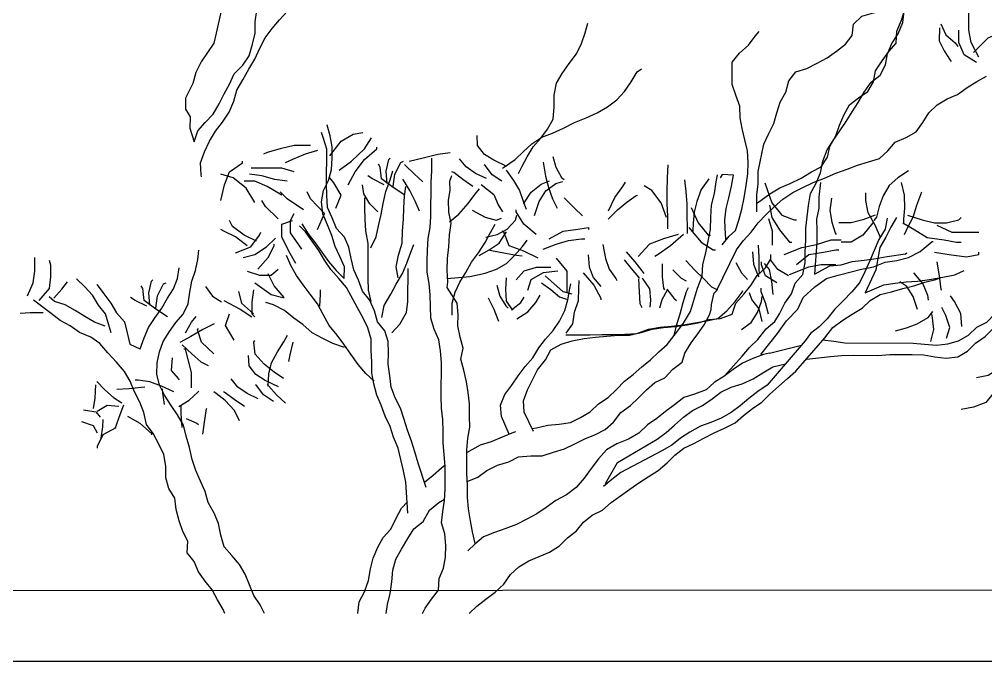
# Model space of a CAD drawing. Header units: inches. Extents: x 4350 to 28384, y -6772 to 993.
# Drawn here: x 18634.5 to 18689.5, y -1094.2 to -1057.7 of the extents above; entities that cross this region are included whole.
import ezdxf

# ---------------------------------------------------------------- set-up
doc = ezdxf.new("R2010")
doc.units = ezdxf.units.IN
doc.header["$MEASUREMENT"] = 0
doc.layers.add('ARREDI_attrezzature', color=7, linetype='Continuous')
doc.layers.add('VEGETAZIONE', color=94, linetype='Continuous')

msp = doc.modelspace()

# ---------------------------------------------------------------- linework, layer by layer
at = {"layer": 'ARREDI_attrezzature', "ltscale": 0.1}
msp.add_line((18857.703, -1090.056), (17991.478, -1090.571), dxfattribs=at)
at = {"layer": 'ARREDI_attrezzature'}
msp.add_line((18707.703, -1094.222), (17991.314, -1094.222), dxfattribs=at)
at = {"layer": 'VEGETAZIONE'}
for points in [[(18644.832, -1066.628), (18644.819, -1066.522), (18644.78, -1065.839), (18644.997, -1065.202), (18645.286, -1064.601), (18645.636, -1064.027), (18646.021, -1063.516), (18646.407, -1062.942), (18646.677, -1062.323), (18646.851, -1061.695), (18647.192, -1061.103), (18647.525, -1060.502), (18647.866, -1059.928), (18648.154, -1059.31), (18648.46, -1058.718), (18648.846, -1058.197), (18649.275, -1057.695), (18649.704, -1057.219), (18650.072, -1056.708), (18650.422, -1056.16), (18650.701, -1055.586), (18650.857, -1054.94), (18650.966, -1054.559)], [(18646.265, -1055.715), (18645.669, -1058.452), (18645.54, -1059.033), (18645.172, -1059.562), (18644.805, -1060.083), (18644.499, -1060.693), (18644.343, -1061.321), (18643.925, -1062.146), (18643.92, -1062.785), (18644.178, -1063.218), (18644.173, -1063.865), (18644.407, -1064.633), (18644.625, -1064.02), (18645.036, -1063.535), (18645.492, -1063.059), (18645.834, -1062.485), (18646.113, -1061.911), (18646.418, -1061.354), (18646.689, -1060.762), (18647.18, -1060.269), (18647.548, -1059.74), (18647.73, -1059.076), (18647.877, -1058.456), (18647.882, -1057.809), (18647.975, -1057.171)], [(18676.453, -1068.617), (18676.458, -1067.657), (18676.524, -1067.028), (18676.53, -1066.327), (18676.852, -1064.778), (18677.113, -1064.194), (18677.419, -1063.602), (18677.593, -1062.983), (18677.792, -1062.381), (18678.116, -1061.807), (18678.271, -1061.17), (18678.683, -1060.658), (18679.305, -1060.468), (18679.884, -1060.153), (18680.463, -1059.856), (18680.989, -1059.487), (18681.498, -1059.074), (18681.892, -1058.58), (18681.959, -1057.933), (18682.432, -1057.493), (18683.107, -1057.303), (18683.809, -1057.113), (18684.206, -1056.87)], [(18676.489, -1068.106), (18677.197, -1067.597), (18677.767, -1067.264), (18678.363, -1067.003), (18678.986, -1066.706), (18679.566, -1066.355), (18680.127, -1066.058), (18680.476, -1065.519), (18680.623, -1064.9), (18680.956, -1064.299), (18681.173, -1063.689), (18681.435, -1063.088), (18681.741, -1062.531), (18682.24, -1062.127), (18682.775, -1061.767), (18683.099, -1061.22), (18683.21, -1060.591), (18683.595, -1060.035), (18683.972, -1059.506), (18684.383, -1059.021), (18684.424, -1058.338), (18684.703, -1057.719), (18684.885, -1057.1), (18684.903, -1057.091)], [(18674.64, -1077.94), (18675.625, -1076.828), (18676.045, -1076.352), (18676.519, -1075.886), (18676.985, -1075.283), (18677.476, -1074.861), (18677.745, -1074.423), (18678.051, -1073.822), (18678.436, -1073.284), (18678.645, -1072.673), (18679.074, -1072.18), (18679.203, -1071.533), (18679.208, -1070.895), (18679.24, -1070.23), (18679.245, -1069.547), (18679.329, -1068.9), (18679.396, -1068.262), (18679.517, -1067.58), (18679.813, -1067.023), (18680.084, -1066.405), (18680.213, -1065.74), (18680.458, -1065.095), (18680.799, -1064.565), (18681.184, -1064.009), (18681.552, -1063.48), (18681.884, -1062.932), (18682.234, -1062.394), (18682.575, -1061.82), (18682.97, -1061.246), (18683.478, -1060.842), (18683.793, -1060.259), (18683.904, -1059.639), (18684.139, -1059.047), (18684.507, -1058.491), (18684.769, -1057.854), (18684.854, -1057.207)], [(18689.104, -1059.829), (18688.67, -1058.993), (18688.536, -1058.292), (18688.536, -1057.323)], [(18662.883, -1066.432), (18663.075, -1066.064), (18663.381, -1065.49), (18663.723, -1064.916), (18664.152, -1064.423), (18664.528, -1063.911), (18664.852, -1063.355), (18664.919, -1062.655), (18664.924, -1061.981), (18665.053, -1061.308), (18665.368, -1060.742), (18665.771, -1060.178), (18666.183, -1059.622), (18666.463, -1059.039), (18666.689, -1058.437), (18666.835, -1057.888)], [(18686.869, -1058.145), (18686.846, -1058.898), (18687.116, -1059.468), (18687.476, -1059.985), (18687.52, -1060.074)], [(18686.933, -1057.915), (18687.229, -1058.555), (18687.758, -1059.003), (18687.908, -1059.208)], [(18688.97, -1060.13), (18688.269, -1059.695), (18687.969, -1058.993), (18687.969, -1058.292)], [(18688.803, -1059.561), (18689.638, -1058.726), (18690.339, -1058.425), (18690.506, -1058.292)], [(18674.473, -1070.501), (18674.885, -1069.999), (18675.235, -1069.694), (18675.434, -1069.093), (18675.607, -1068.473), (18675.736, -1067.827), (18675.848, -1067.127), (18675.942, -1066.453), (18675.964, -1065.815), (18675.934, -1065.15), (18675.77, -1064.527), (18675.624, -1063.888), (18675.513, -1063.266), (18675.483, -1062.601), (18675.266, -1061.978), (18675.057, -1061.382), (18675.044, -1060.735), (18675.049, -1060.096), (18675.479, -1059.585), (18675.979, -1059.136), (18676.364, -1058.625), (18676.588, -1058.369)], [(18661.98, -1066.136), (18662.082, -1066.057), (18662.688, -1065.636), (18663.171, -1065.187), (18663.644, -1064.756), (18664.205, -1064.379), (18664.819, -1064.144), (18665.442, -1063.856), (18666.074, -1063.541), (18666.733, -1063.28), (18667.356, -1062.983), (18667.944, -1062.651), (18668.479, -1062.247), (18668.926, -1061.78), (18669.302, -1061.224), (18669.644, -1060.65), (18669.884, -1060.483)], [(18674.054, -1073.237), (18674.168, -1073.123), (18675.306, -1070.777), (18675.674, -1070.265), (18676.139, -1069.781), (18676.524, -1069.252), (18676.98, -1068.776), (18677.436, -1068.336), (18677.944, -1067.905), (18678.506, -1067.528), (18679.067, -1067.231), (18679.672, -1066.96), (18680.313, -1066.708), (18680.953, -1066.429), (18681.602, -1066.185), (18682.198, -1065.968), (18682.821, -1065.786), (18683.443, -1065.578), (18683.925, -1065.147), (18684.337, -1064.654), (18684.96, -1064.401), (18685.539, -1064.068), (18685.906, -1063.539), (18686.247, -1062.983), (18686.721, -1062.534), (18687.291, -1062.201), (18687.887, -1061.948), (18688.431, -1061.544), (18688.984, -1061.203), (18689.545, -1060.905)], [(18650.545, -1069.306), (18650.896, -1069.867), (18651.309, -1070.393), (18651.686, -1070.911), (18652.064, -1071.446), (18652.495, -1071.954), (18652.961, -1072.419), (18652.966, -1071.754), (18652.713, -1071.167), (18652.443, -1070.588), (18652.252, -1069.966), (18651.999, -1069.37), (18651.738, -1068.738), (18651.663, -1068.055), (18651.775, -1067.417), (18652.054, -1066.842), (18652.236, -1066.214), (18652.276, -1065.576), (18652.281, -1064.928), (18652.162, -1064.289), (18651.98, -1063.684), (18651.971, -1063.667)], [(18657.621, -1084.31), (18657.166, -1082.925), (18656.976, -1082.276), (18656.786, -1081.672), (18656.56, -1081.049), (18656.352, -1080.391), (18656.161, -1079.787), (18655.864, -1079.199), (18655.638, -1078.603), (18655.554, -1077.964), (18655.47, -1077.298), (18655.475, -1076.651), (18655.462, -1075.994), (18655.272, -1075.39), (18654.85, -1074.89), (18654.686, -1074.25), (18654.407, -1073.627), (18654.002, -1073.128), (18653.776, -1072.505), (18653.515, -1071.927), (18653.351, -1071.287), (18653.223, -1070.638), (18652.97, -1070.06), (18652.512, -1069.578), (18652.277, -1068.964), (18652.007, -1068.376), (18651.968, -1067.675), (18651.955, -1067.046), (18651.97, -1065.059), (18651.77, -1064.454), (18651.666, -1064.099)], [(18652.141, -1065.442), (18652.776, -1064.607), (18653.477, -1064.206), (18654.011, -1064.106)], [(18662.222, -1066.043), (18661.48, -1065.683), (18660.941, -1065.351), (18660.555, -1064.851), (18660.524, -1064.275)], [(18651.04, -1064.841), (18650.105, -1064.841), (18649.303, -1065.041), (18648.569, -1065.242), (18648.368, -1065.342)], [(18652.676, -1066.244), (18653.377, -1065.743), (18654.111, -1065.041), (18654.512, -1064.406)], [(18651.44, -1065.141), (18650.739, -1065.342), (18650.004, -1065.642), (18649.604, -1065.843)], [(18653.177, -1067.079), (18653.577, -1066.344), (18654.111, -1065.642), (18654.813, -1065.041), (18654.813, -1064.941)], [(18656.649, -1065.743), (18657.45, -1065.542), (18658.285, -1065.342), (18658.986, -1065.242)], [(18645.931, -1067.981), (18646.131, -1067.079), (18646.432, -1066.344), (18647.166, -1065.843), (18647.166, -1065.743)], [(18656.407, -1067.681), (18655.74, -1067.246), (18655.072, -1066.745), (18655.005, -1066.077), (18654.905, -1065.91)], [(18655.406, -1067.012), (18655.339, -1066.311), (18655.506, -1065.642), (18655.573, -1065.576)], [(18655.74, -1067.179), (18655.84, -1066.478), (18656.174, -1065.81), (18656.341, -1065.743)], [(18657.428, -1066.918), (18656.944, -1066.462), (18656.495, -1066.015), (18656.389, -1065.929)], [(18657.424, -1091.49), (18657.575, -1091.186), (18657.925, -1090.656), (18658.336, -1090.162), (18658.359, -1089.489), (18658.603, -1088.905), (18658.732, -1088.267), (18658.737, -1087.62), (18658.68, -1086.954), (18658.489, -1086.314), (18658.574, -1085.676), (18658.667, -1085.047), (18658.699, -1084.382), (18658.708, -1083.096), (18658.642, -1082.44), (18658.585, -1081.774), (18658.59, -1081.127), (18658.569, -1080.443), (18658.494, -1079.787), (18658.481, -1079.139), (18658.495, -1077.206), (18658.438, -1076.54), (18658.337, -1075.901), (18658.075, -1075.304), (18657.893, -1074.673), (18657.872, -1074.008), (18657.859, -1073.352), (18657.793, -1072.704), (18657.673, -1072.064), (18657.678, -1071.426), (18657.709, -1070.796), (18657.732, -1070.14), (18657.861, -1069.52), (18657.892, -1068.89), (18657.907, -1066.93), (18657.947, -1066.283), (18657.952, -1065.618), (18657.95, -1065.571)], [(18661.064, -1066.727), (18660.436, -1066.438), (18659.907, -1066.07), (18659.529, -1065.598)], [(18661.941, -1066.884), (18661.385, -1066.516), (18660.998, -1065.999), (18660.919, -1065.945)], [(18664.292, -1065.79), (18664.42, -1066.589), (18664.601, -1067.247), (18664.818, -1067.878), (18665.089, -1068.412)], [(18664.836, -1065.475), (18665.018, -1066.079), (18665.341, -1066.676), (18665.482, -1066.783)], [(18671.387, -1065.949), (18671.355, -1066.685), (18671.331, -1067.474), (18671.326, -1068.184), (18671.365, -1068.849), (18671.378, -1069.506), (18671.377, -1069.594)], [(18647.868, -1068.082), (18647.367, -1067.28), (18646.632, -1066.678), (18645.931, -1066.478)], [(18649.704, -1066.879), (18649.003, -1066.778), (18648.268, -1066.578), (18647.567, -1066.478)], [(18650.105, -1066.344), (18649.403, -1066.144), (18647.667, -1066.144)], [(18654.473, -1070.674), (18654.77, -1070.047), (18654.908, -1069.427), (18655.064, -1068.772), (18655.175, -1068.152), (18655.331, -1067.461), (18655.575, -1066.798), (18655.73, -1066.284)], [(18660.432, -1087.52), (18660.423, -1087.491), (18660.268, -1086.842), (18660.157, -1086.203), (18660.038, -1085.528), (18659.972, -1084.889), (18659.977, -1084.206), (18659.947, -1083.496), (18659.943, -1082.857), (18659.948, -1082.192), (18659.998, -1081.501), (18660.117, -1080.881), (18660.096, -1080.242), (18660.101, -1079.541), (18660.026, -1078.911), (18659.915, -1078.289), (18659.778, -1077.632), (18659.605, -1077.01), (18659.734, -1076.39), (18659.57, -1075.759), (18659.433, -1075.119), (18659.438, -1074.472), (18659.399, -1073.815), (18658.825, -1072.93), (18658.85, -1072.621), (18658.828, -1071.947), (18658.833, -1071.282), (18658.909, -1070.608), (18658.959, -1069.935), (18659.043, -1069.27), (18658.924, -1068.648), (18658.903, -1067.956), (18658.994, -1067.4), (18658.979, -1066.872), (18659.082, -1066.554)], [(18660.289, -1067.173), (18659.707, -1066.779), (18659.195, -1066.393), (18659.089, -1066.339)], [(18662.178, -1066.253), (18662.6, -1066.833), (18662.932, -1067.412), (18663.149, -1068.016), (18663.315, -1068.47)], [(18671.775, -1075.633), (18672.275, -1074.964), (18672.676, -1074.296), (18673.077, -1072.96), (18673.344, -1072.291), (18673.377, -1071.623), (18673.544, -1070.955), (18673.811, -1069.619), (18673.845, -1068.917), (18673.878, -1068.249), (18674.045, -1067.58), (18674.145, -1066.912), (18674.212, -1066.511)], [(18674.688, -1070.183), (18674.658, -1069.545), (18674.636, -1069.087), (18674.703, -1068.44), (18674.867, -1067.82), (18675.023, -1067.165), (18675.125, -1066.536), (18674.487, -1066.496), (18674.361, -1066.681)], [(18685.087, -1066.291), (18684.49, -1066.695), (18683.99, -1067.126), (18683.649, -1067.717), (18683.422, -1068.319), (18683.267, -1068.929), (18683.124, -1069.124)], [(18649.403, -1067.681), (18648.569, -1067.179), (18647.868, -1066.879), (18647.267, -1066.879)], [(18652.475, -1068.416), (18652.776, -1067.681), (18652.375, -1066.979), (18652.141, -1066.678)], [(18654.868, -1068.627), (18654.411, -1068.171), (18654.069, -1067.592), (18654.002, -1067.095)], [(18655.239, -1067.079), (18654.571, -1066.745), (18654.304, -1066.578)], [(18657.247, -1068.593), (18657.003, -1068.006), (18656.697, -1067.409), (18656.338, -1066.821), (18656.287, -1066.77)], [(18660.76, -1067.072), (18661.476, -1067.631), (18661.729, -1068.219), (18661.965, -1068.628)], [(18663.166, -1068.167), (18663.614, -1067.505), (18664.177, -1067.039), (18664.648, -1066.866)], [(18663.8, -1068.828), (18664.063, -1068.041), (18664.431, -1067.423), (18665.019, -1067.019), (18665.402, -1066.889)], [(18668.006, -1068.558), (18668.375, -1067.798), (18668.823, -1067.181), (18668.985, -1066.925)], [(18672.338, -1066.799), (18672.404, -1067.465), (18672.479, -1068.192), (18672.474, -1068.858), (18672.496, -1069.496), (18672.493, -1069.86)], [(18673.731, -1066.747), (18673.283, -1067.356), (18673.039, -1068.028), (18672.883, -1068.639), (18672.834, -1069.268), (18672.813, -1069.729)], [(18676.917, -1066.979), (18677.317, -1068.115), (18677.885, -1068.817), (18678.586, -1069.084), (18678.72, -1069.084)], [(18680.075, -1066.945), (18679.994, -1067.781), (18679.989, -1068.419), (18679.852, -1069.039), (18679.873, -1069.678), (18679.868, -1070.352), (18679.741, -1072.174), (18680.621, -1071.704), (18681.26, -1071.637), (18681.882, -1071.456), (18682.575, -1071.372), (18683.25, -1071.271), (18683.88, -1071.169), (18684.932, -1071.004), (18684.994, -1070.951)], [(18684.674, -1066.953), (18684.846, -1067.682), (18684.859, -1068.409), (18684.81, -1069.047), (18684.808, -1069.269)], [(18650.639, -1068.516), (18649.704, -1067.881), (18649.303, -1067.48)], [(18651.44, -1069.619), (18651.841, -1068.716), (18651.04, -1067.881), (18650.839, -1067.48)], [(18656.039, -1072.371), (18655.92, -1071.749), (18656.058, -1071.085), (18656.249, -1070.404), (18656.281, -1069.712), (18656.33, -1069.038), (18656.353, -1068.391), (18656.393, -1067.726), (18656.468, -1067.186)], [(18658.963, -1069.2), (18659.481, -1068.752), (18660.018, -1068.144), (18660.403, -1067.632), (18660.666, -1067.32)], [(18671.307, -1068.95), (18671.007, -1068.115), (18670.472, -1067.413), (18670.038, -1067.146)], [(18683.494, -1070.086), (18683.194, -1069.385), (18682.793, -1068.683), (18682.66, -1067.981), (18682.66, -1067.547)], [(18685.832, -1067.503), (18685.552, -1068.264), (18685.334, -1068.954), (18685.028, -1069.51), (18684.856, -1069.926)], [(18649.203, -1069.017), (18648.469, -1068.315), (18648.268, -1067.981)], [(18654.495, -1073.717), (18654.349, -1073.086), (18654.327, -1072.42), (18654.314, -1071.764), (18654.324, -1070.416), (18654.197, -1069.697), (18654.157, -1069.058), (18654.127, -1068.392), (18654.131, -1067.823)], [(18665.484, -1067.821), (18666.073, -1068.42), (18666.522, -1068.857)], [(18667.993, -1069.037), (18668.521, -1068.509), (18669.056, -1068.078), (18669.591, -1067.701), (18669.653, -1067.675)], [(18680.712, -1067.846), (18680.618, -1068.546), (18680.72, -1069.212), (18680.91, -1069.817), (18680.972, -1069.906)], [(18650.539, -1070.755), (18649.904, -1069.819), (18649.904, -1069.117), (18650.105, -1068.716)], [(18660.254, -1068.527), (18660.979, -1068.922), (18661.616, -1069.096), (18661.918, -1068.992)], [(18663.895, -1069.919), (18663.193, -1069.318), (18662.759, -1068.616), (18662.759, -1068.516)], [(18672.71, -1068.382), (18673.11, -1069.251), (18673.678, -1069.953), (18673.811, -1069.953)], [(18677.184, -1068.249), (18677.317, -1068.95), (18677.751, -1069.652), (18678.319, -1070.354), (18678.453, -1070.354)], [(18647.968, -1070.287), (18647.267, -1069.953), (18646.599, -1069.451), (18646.432, -1069.117)], [(18650.205, -1071.556), (18649.804, -1070.855), (18649.403, -1070.053), (18649.403, -1069.318), (18650.004, -1069.117)], [(18661.032, -1070.058), (18661.672, -1069.903), (18662.233, -1069.615), (18662.707, -1069.104), (18662.78, -1068.821)], [(18677.12, -1068.999), (18677.328, -1069.71), (18677.322, -1070.517)], [(18683.871, -1068.98), (18683.76, -1069.618), (18683.41, -1070.192), (18683.13, -1070.828), (18682.877, -1071.456), (18682.607, -1072.031), (18682.3, -1072.667), (18681.871, -1073.178), (18681.379, -1073.689), (18680.879, -1074.182), (18680.467, -1074.711), (18680.011, -1075.16), (18679.52, -1075.555), (18679.209, -1075.959)], [(18683.194, -1068.817), (18682.493, -1069.084), (18681.825, -1069.251), (18681.124, -1069.251)], [(18683.06, -1069.251), (18682.493, -1069.953), (18681.825, -1070.354), (18681.257, -1070.354)], [(18684.418, -1068.945), (18684.095, -1069.501), (18683.807, -1070.066), (18683.465, -1070.649), (18683.345, -1071.287), (18683.243, -1071.925), (18682.625, -1073.223), (18683.68, -1072.771), (18684.328, -1072.687), (18684.967, -1072.612), (18685.606, -1072.572), (18686.299, -1072.471), (18687.045, -1072.344), (18687.729, -1072.216), (18688.271, -1071.962)], [(18684.763, -1069.251), (18685.464, -1069.652), (18686.166, -1070.086), (18687.134, -1070.22), (18687.835, -1070.354), (18688.102, -1070.354)], [(18685.03, -1068.817), (18685.865, -1069.084), (18686.566, -1069.251), (18687.267, -1069.251), (18687.969, -1069.084), (18688.102, -1068.95)], [(18647.433, -1070.554), (18646.766, -1070.053), (18646.098, -1069.719), (18645.931, -1069.619)], [(18646.766, -1070.955), (18647.634, -1070.621), (18648.135, -1069.953), (18648.201, -1069.786)], [(18656.59, -1085.768), (18656.467, -1084.011), (18656.329, -1083.362), (18656.175, -1082.723), (18656.038, -1082.074), (18655.767, -1081.451), (18655.568, -1080.847), (18655.297, -1080.25), (18655.062, -1079.628), (18654.81, -1079.049), (18654.646, -1078.418), (18654.526, -1077.797), (18654.531, -1077.158), (18654.491, -1076.519), (18654.496, -1075.872), (18654.306, -1075.232), (18654.018, -1074.644), (18653.711, -1074.092), (18653.081, -1072.934), (18652.642, -1072.417), (18652.193, -1071.899), (18651.834, -1071.382), (18651.51, -1070.821), (18651.132, -1070.286), (18650.755, -1069.768), (18650.412, -1069.411)], [(18659.11, -1074.496), (18659.115, -1073.813), (18659.27, -1073.185), (18659.55, -1072.619), (18659.882, -1072.081), (18660.206, -1071.48), (18660.6, -1070.951), (18660.986, -1070.359), (18661.291, -1069.794), (18661.56, -1069.325)], [(18660.643, -1071.102), (18661.222, -1070.787), (18661.775, -1070.401), (18662.124, -1069.871), (18662.205, -1069.765)], [(18663.995, -1071.256), (18663.193, -1070.855), (18662.359, -1070.554), (18662.058, -1069.819), (18661.958, -1069.719)], [(18664.629, -1070.153), (18665.431, -1069.719), (18666.132, -1069.619), (18666.866, -1069.518), (18666.866, -1069.619)], [(18672.576, -1069.518), (18673.277, -1070.354), (18673.978, -1070.788), (18674.112, -1070.788)], [(18686.7, -1069.385), (18687.568, -1069.786), (18689.104, -1069.786)], [(18647.2, -1071.222), (18647.868, -1071.055), (18648.535, -1070.621), (18649.036, -1070.12)], [(18658.824, -1072.419), (18659.472, -1072.361), (18660.111, -1072.295), (18660.99, -1072.107), (18661.622, -1071.881), (18662.201, -1071.557), (18662.647, -1071.099), (18663.104, -1070.588), (18663.381, -1070.244)], [(18664.295, -1070.755), (18665.03, -1070.454), (18665.731, -1070.253), (18666.466, -1070.153), (18666.666, -1070.153)], [(18671.975, -1069.919), (18671.14, -1070.153), (18670.339, -1070.454), (18669.704, -1071.155)], [(18672.275, -1069.919), (18671.541, -1070.554), (18670.84, -1071.055), (18670.639, -1071.155)], [(18676.683, -1076.735), (18677.639, -1075.553), (18678.152, -1074.831), (18678.786, -1074.163), (18679.087, -1073.494), (18679.755, -1072.893), (18680.423, -1072.425), (18681.09, -1072.225), (18682.426, -1071.891), (18683.094, -1071.757), (18683.762, -1071.49), (18684.429, -1071.389), (18685.097, -1071.222), (18685.765, -1070.888), (18686.433, -1070.32), (18686.5, -1070.32)], [(18678.019, -1071.055), (18679.02, -1070.654), (18679.855, -1070.487), (18680.69, -1070.22), (18681.257, -1070.22)], [(18648.42, -1091.49), (18648.175, -1090.991), (18647.806, -1090.456), (18647.562, -1089.851), (18647.31, -1089.246), (18646.986, -1088.685), (18646.564, -1088.176), (18646.124, -1087.694), (18645.925, -1087.019), (18645.806, -1086.353), (18645.553, -1085.765), (18645.212, -1085.16), (18645.03, -1084.546), (18644.777, -1083.959), (18644.507, -1083.345), (18644.29, -1082.722), (18644.144, -1082.03), (18643.954, -1081.39), (18643.808, -1080.768), (18643.457, -1080.18), (18643.098, -1079.645), (18642.73, -1079.048), (18642.441, -1078.487), (18642.295, -1077.856), (18642.3, -1077.217), (18642.429, -1076.598), (18642.655, -1076.005), (18643.014, -1075.44), (18643.364, -1074.911), (18643.793, -1074.444), (18644.063, -1073.851), (18644.166, -1073.187), (18644.277, -1072.567), (18644.485, -1071.965), (18644.614, -1071.328), (18644.682, -1070.81)], [(18648.035, -1071.891), (18648.636, -1071.222), (18648.969, -1070.554), (18648.969, -1070.454)], [(18655.1, -1074.635), (18655.238, -1073.953), (18655.606, -1073.308), (18655.912, -1072.734), (18656.28, -1072.133), (18656.524, -1071.541), (18656.76, -1070.922), (18656.914, -1070.489)], [(18661.257, -1070.805), (18662.134, -1070.98), (18662.763, -1071.091), (18663.1, -1071.12)], [(18667.69, -1070.489), (18667.835, -1071.28), (18668.043, -1071.884), (18668.42, -1072.419), (18668.49, -1072.535)], [(18669.017, -1070.907), (18669.501, -1071.461), (18669.905, -1071.978), (18670.028, -1072.13)], [(18676.21, -1070.89), (18676.267, -1071.609), (18676.52, -1072.223), (18676.563, -1072.33)], [(18676.532, -1070.511), (18676.571, -1071.221), (18676.567, -1071.859), (18676.582, -1072.179)], [(18678.72, -1071.623), (18679.421, -1071.055), (18680.256, -1070.922), (18680.957, -1070.788), (18681.124, -1070.788)], [(18686.566, -1070.922), (18687.401, -1071.055), (18688.403, -1071.189), (18689.104, -1071.055), (18689.104, -1070.922)], [(18634.912, -1073.394), (18635.246, -1072.659), (18635.346, -1071.991), (18635.346, -1071.222)], [(18635.58, -1073.661), (18636.181, -1072.993), (18636.248, -1072.325), (18636.248, -1071.657), (18636.181, -1071.389)], [(18654.656, -1078.259), (18654.198, -1077.821), (18653.758, -1077.303), (18653.328, -1076.723), (18652.933, -1076.162), (18652.547, -1075.644), (18652.099, -1075.082), (18651.766, -1074.459), (18651.443, -1073.862), (18651.021, -1073.3), (18650.617, -1072.783), (18650.24, -1072.248), (18649.924, -1071.678), (18649.672, -1071.1)], [(18663.745, -1081.128), (18663.21, -1080.026), (18663.171, -1079.369), (18663.388, -1078.75), (18663.685, -1078.176), (18663.973, -1077.61), (18664.421, -1077.046), (18664.727, -1076.481), (18665.306, -1076.148), (18665.937, -1075.957), (18666.621, -1075.838), (18667.269, -1075.755), (18667.908, -1075.697), (18668.574, -1075.64), (18669.212, -1075.636), (18669.861, -1075.49), (18670.501, -1075.309), (18671.149, -1075.207), (18671.815, -1075.15), (18672.489, -1075.049), (18673.12, -1074.947), (18673.742, -1074.756), (18674.381, -1074.69), (18675.048, -1074.447), (18675.266, -1073.819), (18675.722, -1073.317), (18676.116, -1072.823), (18676.475, -1072.249), (18676.948, -1071.8), (18677.236, -1071.332)], [(18665.03, -1071.256), (18665.631, -1071.991), (18665.631, -1073.194)], [(18666.843, -1071.077), (18666.909, -1071.752), (18667.144, -1072.366), (18667.566, -1072.865)], [(18668.898, -1071.35), (18669.303, -1071.849), (18669.716, -1072.34), (18669.769, -1072.385)], [(18672.419, -1071.385), (18672.93, -1071.948), (18673.414, -1072.412), (18673.88, -1072.886), (18674.225, -1073.066)], [(18677.589, -1072.656), (18676.954, -1072.27), (18676.719, -1071.648), (18676.72, -1071.462)], [(18678.258, -1072.262), (18677.657, -1071.912), (18677.262, -1071.377), (18677.256, -1071.049)], [(18686.707, -1071.465), (18686.851, -1072.406), (18686.944, -1073.037), (18686.97, -1073.055)], [(18641.339, -1076.412), (18641.574, -1075.793), (18641.818, -1075.201), (18642.186, -1074.645), (18642.58, -1074.098), (18642.886, -1073.541), (18643.227, -1073.003), (18643.471, -1072.41), (18643.561, -1071.807)], [(18647.433, -1071.991), (18648.135, -1072.225), (18648.802, -1072.225), (18649.203, -1071.891)], [(18655.661, -1075.499), (18656.126, -1075.006), (18656.503, -1074.352), (18656.588, -1073.723), (18656.602, -1071.843)], [(18664.729, -1071.79), (18663.895, -1071.79), (18663.193, -1071.991), (18662.759, -1072.492)], [(18665.13, -1071.991), (18664.295, -1072.091), (18663.594, -1072.492), (18663.394, -1073.093)], [(18671.07, -1071.588), (18671.064, -1072.315), (18671.139, -1072.972), (18671.2, -1073.07)], [(18671.679, -1071.929), (18672.146, -1072.403), (18672.428, -1072.556)], [(18675.265, -1071.513), (18675.58, -1072.092), (18675.923, -1072.476)], [(18677.389, -1073.32), (18677.315, -1072.592), (18677.169, -1071.908), (18676.888, -1071.569)], [(18678.319, -1072.191), (18679.421, -1071.757), (18680.122, -1071.623), (18680.957, -1071.623)], [(18639.68, -1075.516), (18639.358, -1074.428), (18638.963, -1073.937), (18638.621, -1073.358), (18638.19, -1072.885), (18637.732, -1072.447), (18637.715, -1072.43)], [(18641.891, -1073.929), (18641.824, -1073.227), (18641.991, -1072.559), (18642.058, -1072.492)], [(18649.537, -1073.494), (18648.969, -1072.826), (18648.636, -1072.158)], [(18662.186, -1072.382), (18662.145, -1073.02), (18662.184, -1073.703), (18662.544, -1074.22)], [(18664.395, -1072.265), (18664.915, -1072.721), (18665.417, -1073.151), (18665.93, -1073.288)], [(18665.606, -1075.521), (18665.973, -1074.991), (18666.076, -1074.336), (18666.294, -1073.663), (18666.325, -1072.981), (18666.346, -1072.528)], [(18666.566, -1072.091), (18667.167, -1072.793), (18667.568, -1073.528), (18667.568, -1073.628)], [(18669.715, -1072.429), (18669.763, -1073.166), (18669.785, -1073.831), (18669.916, -1074.063)], [(18669.919, -1072.395), (18670.349, -1073.01), (18670.407, -1073.64), (18670.359, -1074.048)], [(18680.222, -1075.916), (18680.837, -1075.989), (18681.466, -1076.074), (18685.36, -1076.103), (18685.998, -1076.152), (18686.69, -1076.201), (18687.329, -1076.135), (18687.951, -1075.971), (18688.512, -1075.638), (18688.994, -1075.19), (18689.564, -1074.892), (18690.02, -1074.426), (18690.599, -1074.093), (18691.125, -1073.68), (18691.74, -1073.365), (18692.344, -1073.157), (18692.949, -1072.931), (18693.634, -1072.679), (18694.256, -1072.488), (18694.896, -1072.36), (18695.57, -1072.277), (18696.227, -1072.246), (18696.422, -1072.221)], [(18680.344, -1075.775), (18680.378, -1075.72), (18680.79, -1075.208), (18681.298, -1074.831), (18681.878, -1074.454), (18682.457, -1074.112), (18682.912, -1073.663), (18683.474, -1073.33), (18684.122, -1073.167), (18684.78, -1072.994), (18685.402, -1072.83), (18686.024, -1072.622), (18686.646, -1072.467), (18686.931, -1072.363)], [(18685.614, -1074.18), (18685.362, -1073.433), (18685.003, -1072.872), (18684.597, -1072.602)], [(18685.372, -1072.094), (18685.917, -1072.728), (18686.179, -1073.368), (18686.221, -1073.643)], [(18636.411, -1073.537), (18636.868, -1073.026), (18637.19, -1072.612)], [(18638.863, -1072.752), (18638.883, -1072.784), (18639.26, -1073.292), (18639.664, -1073.819), (18639.98, -1074.371), (18640.446, -1074.889), (18640.601, -1075.511), (18640.747, -1076.15), (18641.321, -1076.412), (18641.339, -1076.412)], [(18642.892, -1074.597), (18642.225, -1074.163), (18641.557, -1073.661), (18641.49, -1072.993), (18641.39, -1072.826)], [(18642.225, -1074.096), (18642.325, -1073.394), (18642.659, -1072.726), (18642.826, -1072.659)], [(18645.055, -1072.866), (18645.459, -1073.427), (18645.962, -1073.75)], [(18646.933, -1073.16), (18647.1, -1073.828), (18647.801, -1074.43)], [(18647.801, -1073.06), (18647.701, -1073.762), (18647.701, -1074.43), (18647.868, -1074.597)], [(18647.868, -1072.659), (18648.802, -1073.327), (18649.47, -1073.494), (18649.537, -1073.494)], [(18651.575, -1073.987), (18651.606, -1073.322), (18651.608, -1073.065)], [(18661.65, -1072.794), (18661.823, -1073.426), (18662.156, -1073.978), (18662.288, -1074.112)], [(18662.348, -1081.266), (18661.914, -1080.273), (18661.856, -1079.634), (18662.1, -1079.015), (18662.503, -1078.486), (18662.862, -1077.948), (18663.265, -1077.419), (18663.704, -1076.925), (18664.045, -1076.369), (18664.43, -1075.866), (18664.851, -1075.373), (18665.209, -1074.843), (18665.515, -1074.242), (18665.697, -1073.623), (18665.809, -1072.985), (18665.855, -1072.728)], [(18663.659, -1080.951), (18663.904, -1080.909), (18664.553, -1080.772), (18665.192, -1080.715), (18665.84, -1080.604), (18666.419, -1080.334), (18666.971, -1080.01), (18667.445, -1079.552), (18667.988, -1079.192), (18668.462, -1078.726), (18668.918, -1078.268), (18669.417, -1077.873), (18669.908, -1077.451), (18670.399, -1077.046), (18670.881, -1076.598), (18671.355, -1076.166), (18671.74, -1075.664), (18671.895, -1075.035), (18672.095, -1074.425), (18672.268, -1073.779), (18672.442, -1073.159), (18672.559, -1072.929)], [(18664.197, -1072.654), (18664.717, -1073.039), (18665.22, -1073.469), (18665.609, -1073.596)], [(18665.576, -1075.618), (18666.241, -1075.614), (18666.942, -1075.619), (18667.625, -1075.606), (18668.299, -1075.594), (18668.938, -1075.581), (18669.621, -1075.542), (18670.288, -1075.307), (18670.954, -1075.188), (18671.593, -1075.122), (18672.277, -1075.047), (18672.925, -1074.945), (18673.591, -1074.835), (18674.239, -1074.689), (18674.748, -1074.249), (18675.231, -1073.721), (18675.616, -1073.201), (18675.653, -1073.103)], [(18671.351, -1073.071), (18671.045, -1073.636), (18670.918, -1074.106)], [(18671.334, -1073.018), (18671.738, -1073.544), (18671.879, -1073.669)], [(18677.124, -1074.453), (18676.942, -1073.796), (18676.708, -1073.173), (18676.709, -1072.96)], [(18646.159, -1091.49), (18646.071, -1091.259), (18645.738, -1090.698), (18645.432, -1090.137), (18645.036, -1089.646), (18644.668, -1089.102), (18644.415, -1088.524), (18644.019, -1088.024), (18644.06, -1087.368), (18643.762, -1086.807), (18643.554, -1086.203), (18643.39, -1085.563), (18643.315, -1084.915), (18642.974, -1084.371), (18642.801, -1083.758), (18642.806, -1083.093), (18642.687, -1082.427), (18642.398, -1081.839), (18642.075, -1081.242), (18641.697, -1080.725), (18641.551, -1080.041), (18641.316, -1079.454), (18641.019, -1078.858), (18640.775, -1078.262), (18640.451, -1077.7), (18639.985, -1077.174), (18639.493, -1076.638), (18639.035, -1076.12), (18638.524, -1075.752), (18637.878, -1075.49), (18637.349, -1075.105), (18636.775, -1074.799), (18636.263, -1074.414), (18635.271, -1073.65)], [(18639.335, -1075.138), (18638.743, -1074.894), (18638.178, -1074.579), (18637.63, -1074.229), (18637.074, -1073.923), (18636.454, -1073.724), (18636.154, -1073.468)], [(18641.724, -1073.995), (18641.056, -1073.661), (18640.789, -1073.494)], [(18646.098, -1073.661), (18647.033, -1074.163), (18647.701, -1074.597)], [(18659.967, -1083.969), (18660.572, -1083.728), (18661.089, -1083.351), (18661.695, -1083.036), (18662.329, -1082.857), (18662.89, -1082.56), (18663.591, -1082.512), (18664.23, -1082.499), (18664.878, -1082.309), (18665.501, -1082.109), (18666.088, -1081.83), (18666.667, -1081.533), (18667.263, -1081.298), (18667.824, -1081.009), (18668.297, -1080.587), (18668.709, -1080.049), (18669.271, -1079.645), (18669.727, -1079.205), (18670.173, -1078.756), (18670.647, -1078.334), (18671.225, -1078.072), (18671.681, -1077.57), (18672.199, -1077.184), (18672.36, -1076.661), (18672.71, -1076.087), (18673.095, -1075.558), (18673.463, -1075.046), (18673.769, -1074.49), (18673.849, -1074.174), (18673.883, -1073.901), (18674.018, -1073.229)], [(18661.162, -1073.513), (18661.476, -1074.154), (18661.703, -1074.759), (18661.746, -1074.848)], [(18662.482, -1074.202), (18663.018, -1073.78), (18663.206, -1073.471)], [(18662.789, -1074.719), (18663.413, -1074.307), (18663.869, -1073.787), (18664.112, -1073.372)], [(18675.583, -1075.32), (18676.136, -1074.916), (18676.504, -1074.351), (18676.721, -1073.723), (18676.768, -1073.449)], [(18676.757, -1074.868), (18676.594, -1074.148), (18676.172, -1073.613), (18676.042, -1073.23)], [(18688.125, -1075.139), (18688.078, -1074.411), (18687.719, -1073.726), (18687.482, -1073.405)], [(18652.967, -1076.339), (18652.304, -1076.113), (18651.694, -1075.807), (18651.138, -1075.501), (18650.609, -1075.036), (18650.088, -1074.668), (18649.559, -1074.23), (18648.923, -1073.906), (18648.49, -1073.778)], [(18687.251, -1075.815), (18687.442, -1075.205), (18687.216, -1074.529), (18686.998, -1074.066)], [(18635.811, -1074.366), (18635.075, -1074.361), (18634.507, -1074.401)], [(18643.918, -1075.5), (18644.259, -1074.9), (18644.528, -1074.582)], [(18646.699, -1075.933), (18646.198, -1075.098), (18646.432, -1074.43)], [(18684.363, -1075.386), (18684.985, -1075.222), (18685.59, -1074.996), (18686.205, -1074.628), (18686.473, -1074.293)], [(18686.372, -1076.004), (18686.545, -1075.322), (18686.47, -1074.656), (18686.419, -1074.425)], [(18645.545, -1074.998), (18644.904, -1075.312), (18644.218, -1075.715), (18643.639, -1076.048), (18643.594, -1076.065)], [(18645.53, -1076.702), (18644.829, -1076.034), (18644.595, -1075.332), (18644.662, -1075.265)], [(18679.286, -1077.006), (18679.961, -1076.94), (18680.645, -1076.857), (18681.284, -1076.799), (18681.967, -1076.787), (18683.341, -1076.797), (18684.034, -1076.74), (18684.672, -1076.736), (18685.311, -1076.741), (18685.958, -1076.755), (18686.596, -1076.866), (18687.243, -1076.95), (18687.908, -1076.876), (18688.461, -1076.56), (18688.917, -1076.094), (18689.451, -1075.725), (18689.907, -1075.259)], [(18648.631, -1078.551), (18648.672, -1077.842), (18648.81, -1077.222), (18649.152, -1076.586), (18649.52, -1076.012), (18649.726, -1075.641)], [(18660.072, -1091.49), (18660.511, -1091.057), (18661.029, -1090.662), (18661.564, -1090.258), (18662.055, -1089.809), (18662.432, -1089.253), (18662.905, -1088.831), (18663.466, -1088.489), (18664.063, -1088.236), (18664.65, -1087.983), (18665.22, -1087.633), (18665.676, -1087.184), (18666.193, -1086.78), (18666.587, -1086.286), (18667.087, -1085.891), (18667.666, -1085.594), (18668.157, -1085.163), (18668.692, -1084.785), (18669.218, -1084.408), (18669.735, -1084.048), (18670.269, -1083.706), (18670.831, -1083.347), (18671.349, -1082.916), (18671.795, -1082.467), (18672.295, -1082.072), (18672.874, -1081.801), (18673.435, -1081.495), (18674.031, -1081.207), (18674.61, -1080.927), (18675.215, -1080.63), (18675.688, -1080.208), (18676.206, -1079.821), (18676.74, -1079.462), (18677.205, -1079.004), (18677.714, -1078.538), (18678.196, -1078.107), (18678.687, -1077.685), (18680.344, -1075.775)], [(18643.735, -1076.199), (18644.273, -1076.7), (18644.801, -1077.156), (18645.208, -1077.372)], [(18644.261, -1078.64), (18644.261, -1077.771), (18643.928, -1076.435), (18643.827, -1076.435)], [(18649.504, -1078.105), (18648.974, -1077.755), (18648.401, -1077.29), (18647.891, -1076.718), (18647.816, -1076.044), (18647.862, -1075.938)], [(18650.034, -1076.034), (18649.86, -1076.76), (18649.777, -1077.149)], [(18679.209, -1075.959), (18677.049, -1078.48), (18676.514, -1078.839), (18675.997, -1079.243), (18675.506, -1079.657), (18674.989, -1080.034), (18674.428, -1080.367), (18673.84, -1080.602), (18673.244, -1080.828), (18672.648, -1081.152), (18672.104, -1081.494), (18671.613, -1081.898), (18671.052, -1082.231), (18668.706, -1083.462), (18668.206, -1083.849), (18667.715, -1084.253)], [(18677.171, -1076.665), (18678.991, -1076.213)], [(18643.153, -1076.922), (18643.104, -1077.649), (18643.517, -1078.131), (18643.534, -1078.176)], [(18649.208, -1078.573), (18648.465, -1078.213), (18647.927, -1077.88), (18647.54, -1077.381), (18647.509, -1076.804)], [(18677.171, -1076.665), (18676.832, -1076.748), (18676.227, -1076.975), (18675.648, -1077.227), (18675.113, -1077.596), (18674.569, -1077.991), (18674.035, -1078.333), (18673.562, -1078.755), (18672.912, -1079.007), (18672.29, -1079.198), (18671.772, -1079.602), (18671.255, -1079.988), (18670.764, -1080.393), (18670.221, -1080.752), (18669.729, -1081.21), (18669.15, -1081.569), (18668.483, -1081.83), (18667.904, -1082.163), (18667.448, -1082.674), (18667.018, -1083.23), (18666.624, -1083.785), (18666.176, -1084.314), (18665.614, -1084.736), (18665.009, -1085.059), (18664.465, -1085.454), (18663.93, -1085.814), (18663.351, -1086.12), (18662.772, -1086.408), (18662.168, -1086.643), (18661.51, -1086.869), (18660.887, -1087.122), (18660.405, -1087.544), (18659.995, -1087.911)], [(18690.64, -1076.802), (18690.339, -1077.504), (18689.638, -1077.938), (18688.97, -1078.072)], [(18667.843, -1084.076), (18668.524, -1082.884), (18670.782, -1081.564), (18671.291, -1081.177), (18671.764, -1080.755), (18672.282, -1080.315), (18672.799, -1079.929), (18673.36, -1079.641), (18673.904, -1079.272), (18674.412, -1078.877), (18675, -1078.597), (18675.613, -1078.416), (18676.245, -1078.119), (18676.797, -1077.777), (18677.367, -1077.435)], [(18677.367, -1077.435), (18678.081, -1077.276)], [(18638.796, -1078.477), (18638.755, -1079.222), (18638.662, -1079.807)], [(18638.868, -1078.283), (18639.326, -1078.756), (18639.819, -1079.195), (18640.287, -1079.491)], [(18640, -1078.717), (18640.719, -1078.678), (18641.385, -1078.603), (18641.598, -1078.578)], [(18643.26, -1078.874), (18642.559, -1078.54), (18641.891, -1078.306), (18641.223, -1078.205), (18641.056, -1078.205)], [(18648.05, -1079.256), (18647.422, -1078.968), (18646.893, -1078.6), (18646.515, -1078.127)], [(18648.926, -1079.413), (18648.37, -1079.046), (18647.984, -1078.528), (18647.905, -1078.474)], [(18649.609, -1079.516), (18649.098, -1079.042), (18648.667, -1078.551), (18648.57, -1078.444)], [(18642.726, -1079.58), (18642.624, -1078.932), (18642.608, -1078.692)], [(18643.541, -1079.71), (18644.129, -1079.333), (18644.62, -1078.885), (18644.682, -1078.823)], [(18647.002, -1080.525), (18646.714, -1079.929), (18646.186, -1079.366), (18645.666, -1078.954), (18645.542, -1078.865)], [(18647.275, -1079.703), (18646.692, -1079.308), (18646.181, -1078.923), (18646.075, -1078.869)], [(18690.072, -1078.773), (18689.505, -1079.475), (18688.803, -1079.742), (18688.102, -1079.876)], [(18640.121, -1079.709), (18639.453, -1079.642), (18638.886, -1079.976)], [(18639.913, -1080.951), (18640.193, -1080.164), (18640.41, -1079.607)], [(18643.727, -1080.891), (18643.671, -1080.101), (18643.674, -1079.676)], [(18638.102, -1079.882), (18638.811, -1080.003), (18639.057, -1080.315)], [(18640.622, -1080.244), (18641.323, -1080.644), (18641.991, -1081.246), (18641.991, -1081.313)], [(18644.904, -1081.281), (18645.016, -1080.457), (18645.11, -1079.828), (18645.127, -1079.811)], [(18637.991, -1080.547), (18638.654, -1080.791), (18638.882, -1081.201)], [(18639.119, -1081.504), (18639.204, -1080.857), (18639.234, -1080.432)], [(18643.961, -1080.379), (18644.562, -1080.658), (18644.651, -1080.721)], [(18639.954, -1080.912), (18639.22, -1081.313), (18638.886, -1081.981), (18638.886, -1082.081)], [(18659.947, -1082.31), (18660.722, -1081.879), (18661.344, -1081.688), (18661.976, -1081.418), (18662.617, -1081.157), (18662.725, -1081.133)], [(18657.521, -1084.005), (18658.022, -1083.615), (18658.495, -1083.192), (18658.702, -1083.028)], [(18653.741, -1091.49), (18653.741, -1091.459), (18653.808, -1090.82), (18654.105, -1090.246), (18654.349, -1089.6), (18654.461, -1088.945), (18654.616, -1088.325), (18654.878, -1087.706), (18655.184, -1087.15), (18655.613, -1086.674), (18655.919, -1086.065), (18656.225, -1085.481), (18656.567, -1085.124)], [(18655.342, -1091.49), (18655.43, -1090.966), (18655.568, -1090.337), (18655.661, -1089.672), (18655.728, -1089.008), (18655.902, -1088.388), (18656.225, -1087.823), (18656.576, -1087.222), (18656.917, -1086.666), (18657.461, -1086.245), (18657.817, -1085.597), (18658.353, -1085.166), (18658.671, -1084.969)]]:
    msp.add_lwpolyline(points, dxfattribs=at)

doc.saveas('drawing.dxf')
